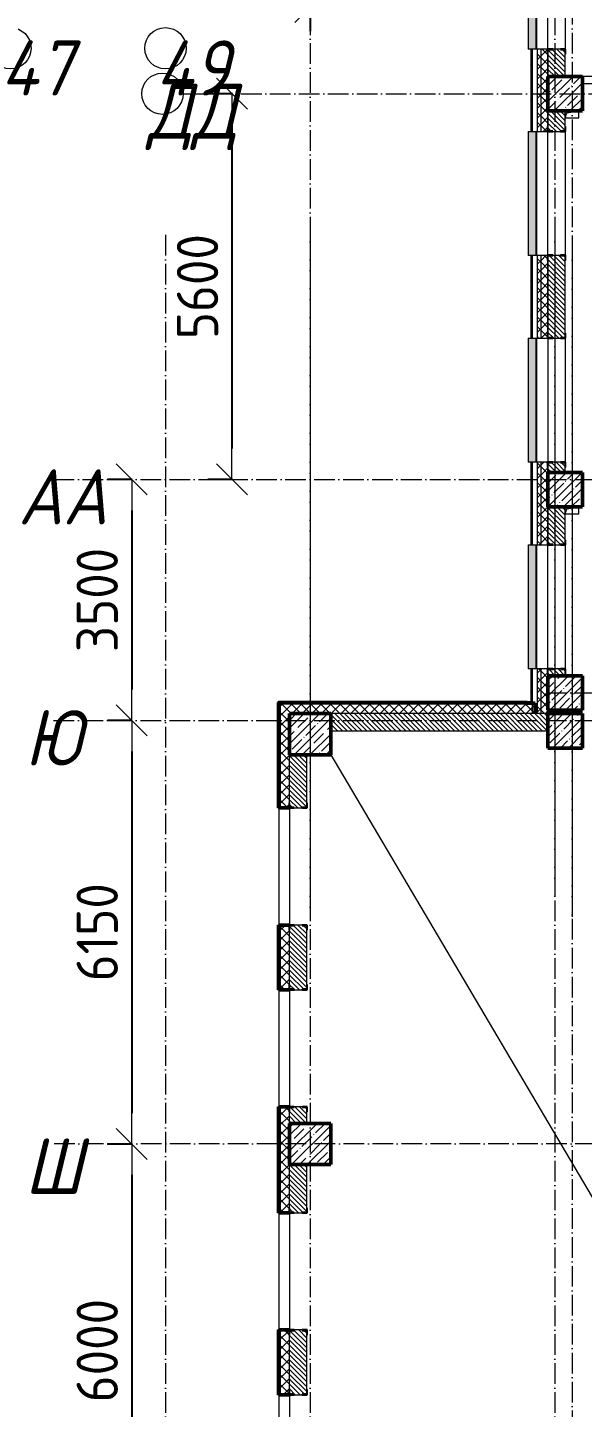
# Model space of a CAD drawing. Header units: millimetres. Extents: x 2294 to 908349, y -83289 to 219220.
# Drawn here: x 232534 to 240584, y 38881 to 58917 of the extents above; entities that cross this region are included whole.
import ezdxf

# ---------------------------------------------------------------- set-up
doc = ezdxf.new("R2010")
doc.units = ezdxf.units.MM
doc.linetypes.add('50_200_ШТРИХ_1Т_ш5_п1_п1_', pattern=[700, 500, -100, 0, -100])
for name, color, linetype, lineweight in [('A-____-____-DIMS', 7, 'Continuous', 9), ('A-DETL-____-OTLN-4', 7, 'Continuous', 18), ('A-GENM-____-MCUT', 7, 'Continuous', 25), ('A-GENM-____-OTLN', 7, 'Continuous', 9), ('A-GENM-____-OTLN-1', 7, 'Continuous', 25), ('A-GLAZ-____-OTLN', 7, 'Continuous', 9), ('A-WALL-____-MCUT', 7, 'Continuous', 13), ('A-WALL-____-MCUT-1', 7, 'Continuous', 9), ('A-WALL-____-MCUT-2', 7, 'Continuous', 50), ('A-WALL-____-MCUT-3', 7, 'Continuous', 9), ('A-WALL-____-OTLN', 7, 'Continuous', 9), ('A-WALL-____-PATT-1', 7, 'Continuous', 9), ('A-WALL-FNSH-MCUT-1', 7, 'Continuous', 9), ('S-COLS-____-MCUT', 7, 'Continuous', 50), ('S-COLS-____-OTLN', 7, 'Continuous', 9), ('S-GRID-____-IDEN', 7, 'Continuous', 9), ('S-GRID-____-OTLN-1', 7, '50_200_ШТРИХ_1Т_ш5_п1_п1_', 9)]:
    doc.layers.add(name, color=color, linetype=linetype, lineweight=lineweight)
doc.layers.add('A-GLAZ-____-OTLN-1', color=7, linetype='Continuous', lineweight=9, true_color=0xc0c0c0)
doc.styles.add('ISOCPEUR_I', font='isocpeui.ttf', dxfattribs={"width": 0.9, "height": 2.5})
doc.styles.add('ISOCPEUR_I_9', font='isocpeui.ttf', dxfattribs={"width": 0.9, "height": 250})
doc.styles.add('СПДС', font='isocpeur.ttf', dxfattribs={"width": 0.9})
doc.dimstyles.new('Размера А3', dxfattribs={"dimtxt": 800, "dimasz": 450, "dimexe": 350, "dimexo": 100, "dimgap": 200, "dimtad": 1, "dimdec": 0, "dimrnd": 10, "dimzin": 0, "dimdsep": 46, "dimtxsty": 'СПДС', "dimblk": 'ARROWHEAD_6', "dimcen": 1, "dimclrd": 5, "dimclre": 5, "dimclrt": 5, "dimazin": 0, "dimtfac": 1, "dimtdec": 0, "dimtmove": 2, "dimatfit": 3, "dimfxl": 1, "dimtolj": 1, "dimtzin": 0, "dimarcsym": 0})
pattern_1 = [(135, (165583.507, 6025.276), (-35.35534, -35.35534), [])]
pattern_2 = [(45, (165583.51, 6025.28), (-70.71068, 70.71068), []), (135, (165583.51, 6025.28), (-70.71068, -70.71068), [])]
pattern_3 = [(45, (-74750, -43231.04), (-114.04925, 114.04925), []), (45, (-74635.95, -43231.04), (-114.04925, 114.04925), [201.613, -40.323, 3.353, -36.97])]
pattern_4 = [(45, (-74750, -42681.04), (-114.04925, 114.04925), []), (45, (-74635.95, -42681.04), (-114.04925, 114.04925), [201.613, -40.323, 3.353, -36.97])]

# ---------------------------------------------------------------- blocks, each defined once
blk = doc.blocks.new('Ось сетки - Круг_Ø6_00__ISO-2_5_0_9K_-25732049-АР1_План отверстий 3 этажа в осях 1-64_Ю-ЯЯ')
at = {"layer": 'S-GRID-____-IDEN'}
blk.add_circle((0, 0), 3, dxfattribs=at)
blk = doc.blocks.new('ARROWHEAD_6')
at = {"color": 0, "linetype": 'Continuous'}
for p, q in [((-0.5, -0.5), (0.5, 0.5)), ((0, 0), (-1, 0))]:
    blk.add_line(p, q, dxfattribs=at)
blk = doc.blocks.new('*D2785')
at = {"layer": 'A-____-____-DIMS', "color": 0, "lineweight": -2, "transparency": 16777216}
for p, q in [((163234, 59223), (163234, 58867)), ((163684, 59217), (236184, 59217)), ((236634, 59223), (236634, 58867))]:
    blk.add_line(p, q, dxfattribs=at)
at = {"layer": 'Defpoints', "color": 0, "transparency": 16777216}
for p in [(163234, 59323), (236634, 59323), (236634, 59217)]:
    blk.add_point(p, dxfattribs=at)
at = {"layer": 'A-____-____-DIMS', "color": 0, "lineweight": -2, "transparency": 16777216, "xscale": 450, "yscale": 450, "zscale": 450, "rotation": 180}
blk.add_blockref('ARROWHEAD_6', (163234, 59217), dxfattribs=at)
at = {"layer": 'A-____-____-DIMS', "color": 0, "lineweight": -2, "transparency": 16777216, "xscale": 450, "yscale": 450, "zscale": 450}
blk.add_blockref('ARROWHEAD_6', (236634, 59217), dxfattribs=at)
at = {"layer": 'A-____-____-DIMS', "color": 0, "transparency": 16777216, "insert": (199934, 59717), "char_height": 600, "attachment_point": 5, "style": 'СПДС'}
blk.add_mtext('\\A1;73400', dxfattribs=at)
blk = doc.blocks.new('*D2800')
at = {"layer": 'A-____-____-DIMS', "color": 0, "lineweight": -2, "transparency": 16777216}
for p, q in [((235505, 57956), (235149, 57956)), ((235499, 57506), (235499, 52806)), ((235505, 52356), (235149, 52356))]:
    blk.add_line(p, q, dxfattribs=at)
at = {"layer": 'Defpoints', "color": 0, "transparency": 16777216}
for p in [(235605, 57956), (235499, 52356), (235605, 52356)]:
    blk.add_point(p, dxfattribs=at)
at = {"layer": 'A-____-____-DIMS', "color": 0, "lineweight": -2, "transparency": 16777216, "xscale": 450, "yscale": 450, "zscale": 450}
for p, rotation in [((235499, 57956), 90), ((235499, 52356), 270)]:
    blk.add_blockref('ARROWHEAD_6', p, dxfattribs=dict(at, rotation=rotation))
at = {"layer": 'A-____-____-DIMS', "color": 0, "transparency": 16777216, "insert": (234999, 55156), "char_height": 600, "attachment_point": 5, "rotation": 90, "style": 'СПДС'}
blk.add_mtext('\\A1;5600', dxfattribs=at)
blk = doc.blocks.new('*D2801')
at = {"layer": 'A-____-____-DIMS', "color": 0, "lineweight": -2, "transparency": 16777216}
for p, q in [((234050, 52356), (233694, 52356)), ((234044, 51906), (234044, 49306)), ((234050, 48856), (233694, 48856))]:
    blk.add_line(p, q, dxfattribs=at)
at = {"layer": 'Defpoints', "color": 0, "transparency": 16777216}
for p in [(234150, 52356), (234044, 48856), (234150, 48856)]:
    blk.add_point(p, dxfattribs=at)
at = {"layer": 'A-____-____-DIMS', "color": 0, "lineweight": -2, "transparency": 16777216, "xscale": 450, "yscale": 450, "zscale": 450}
for p, rotation in [((234044, 52356), 90), ((234044, 48856), 270)]:
    blk.add_blockref('ARROWHEAD_6', p, dxfattribs=dict(at, rotation=rotation))
at = {"layer": 'A-____-____-DIMS', "color": 0, "transparency": 16777216, "insert": (233544, 50606), "char_height": 600, "attachment_point": 5, "rotation": 90, "style": 'СПДС'}
blk.add_mtext('\\A1;3500', dxfattribs=at)
blk = doc.blocks.new('*D2802')
at = {"layer": 'A-____-____-DIMS', "color": 0, "lineweight": -2, "transparency": 16777216}
for p, q in [((234050, 48856), (233694, 48856)), ((234044, 48406), (234044, 43156)), ((234050, 42706), (233694, 42706))]:
    blk.add_line(p, q, dxfattribs=at)
at = {"layer": 'Defpoints', "color": 0, "transparency": 16777216}
for p in [(234150, 48856), (234044, 42706), (234150, 42706)]:
    blk.add_point(p, dxfattribs=at)
at = {"layer": 'A-____-____-DIMS', "color": 0, "lineweight": -2, "transparency": 16777216, "xscale": 450, "yscale": 450, "zscale": 450}
for p, rotation in [((234044, 48856), 90), ((234044, 42706), 270)]:
    blk.add_blockref('ARROWHEAD_6', p, dxfattribs=dict(at, rotation=rotation))
at = {"layer": 'A-____-____-DIMS', "color": 0, "transparency": 16777216, "insert": (233544, 45781), "char_height": 600, "attachment_point": 5, "rotation": 90, "style": 'СПДС'}
blk.add_mtext('\\A1;6150', dxfattribs=at)
blk = doc.blocks.new('*D2803')
at = {"layer": 'A-____-____-DIMS', "color": 0, "lineweight": -2, "transparency": 16777216}
for p, q in [((234050, 42706), (233694, 42706)), ((234044, 42256), (234044, 37156)), ((234050, 36706), (233694, 36706))]:
    blk.add_line(p, q, dxfattribs=at)
at = {"layer": 'Defpoints', "color": 0, "transparency": 16777216}
for p in [(234150, 42706), (234044, 36706), (234150, 36706)]:
    blk.add_point(p, dxfattribs=at)
at = {"layer": 'A-____-____-DIMS', "color": 0, "lineweight": -2, "transparency": 16777216, "xscale": 450, "yscale": 450, "zscale": 450}
for p, rotation in [((234044, 42706), 90), ((234044, 36706), 270)]:
    blk.add_blockref('ARROWHEAD_6', p, dxfattribs=dict(at, rotation=rotation))
at = {"layer": 'A-____-____-DIMS', "color": 0, "transparency": 16777216, "insert": (233544, 39706), "char_height": 600, "attachment_point": 5, "rotation": 90, "style": 'СПДС'}
blk.add_mtext('\\A1;6000', dxfattribs=at)
blk = doc.blocks.new('BSC_Колонна _Прямоугольная - 500х500-V39-АР1_План отверстий 3 этажа в осях 1-64_Ю-ЯЯ')
at = {"layer": 'S-COLS-____-OTLN'}
h = blk.add_hatch(dxfattribs=at)
h.set_pattern_fill('FP_47', color=256, style=0, pattern_type=2)
h.set_pattern_definition([(315, (-51931.04, 74750), (114.04925, 114.04925), []), (315, (-51931.04, 74635.95), (114.04925, 114.04925), [201.613, -40.323, 3.353, -36.97])])
h.paths.add_polyline_path([(-250, 250), (-250, -250), (250, -250), (250, 250)], flags=0)
at = {"layer": 'S-COLS-____-MCUT'}
for p, q in [((250, 250), (-250, 250)), ((-250, 250), (-250, -250)), ((250, -250), (250, 250)), ((-250, -250), (250, -250))]:
    blk.add_line(p, q, dxfattribs=at)
blk = doc.blocks.new('BSC_Колонна _Прямоугольная - 500х500-V56-АР1_План отверстий 3 этажа в осях 1-64_Ю-ЯЯ')
at = {"layer": 'S-COLS-____-OTLN'}
h = blk.add_hatch(dxfattribs=at)
h.set_pattern_fill('FP_64', color=256, style=0, pattern_type=2)
h.set_pattern_definition(pattern_3)
h.paths.add_polyline_path([(-250, -250), (250, -250), (250, 250), (-250, 250)], flags=0)
at = {"layer": 'S-COLS-____-MCUT'}
for p, q in [((250, 250), (-250, 250)), ((-250, 250), (-250, -250)), ((250, -250), (250, 250)), ((-250, -250), (250, -250))]:
    blk.add_line(p, q, dxfattribs=at)
blk = doc.blocks.new('BSC_Колонна _Прямоугольная - 500х500-V113-АР1_План отверстий 3 этажа в осях 1-64_Ю-ЯЯ')
at = {"layer": 'S-COLS-____-OTLN'}
h = blk.add_hatch(dxfattribs=at)
h.set_pattern_fill('FP_118', color=256, style=0, pattern_type=2)
h.set_pattern_definition([(315, (-46181.04, 74750), (114.04925, 114.04925), []), (315, (-46181.04, 74635.95), (114.04925, 114.04925), [201.613, -40.323, 3.353, -36.97])])
h.paths.add_polyline_path([(-250, 250), (-250, -250), (250, -250), (250, 250)], flags=0)
at = {"layer": 'S-COLS-____-MCUT'}
for p, q in [((250, 250), (-250, 250)), ((-250, 250), (-250, -250)), ((250, -250), (250, 250)), ((-250, -250), (250, -250))]:
    blk.add_line(p, q, dxfattribs=at)
blk = doc.blocks.new('BSC_Колонна _Прямоугольная - 500х500-V119-АР1_План отверстий 3 этажа в осях 1-64_Ю-ЯЯ')
at = {"layer": 'S-COLS-____-OTLN'}
h = blk.add_hatch(dxfattribs=at)
h.set_pattern_fill('FP_124', color=256, style=0, pattern_type=2)
h.set_pattern_definition(pattern_4)
h.paths.add_polyline_path([(-250, -250), (250, -250), (250, 250), (-250, 250), (-250, 12)], flags=0)
at = {"layer": 'S-COLS-____-MCUT'}
for p, q in [((250, 250), (-250, 250)), ((-250, 250), (-250, -250)), ((250, -250), (250, 250)), ((-250, -250), (250, -250))]:
    blk.add_line(p, q, dxfattribs=at)
blk = doc.blocks.new('Фахверк_СКБ_Уголок - 250_2700-27497298-АР1_План отверстий 3 этажа в осях 1-64_Ю-ЯЯ')
at = {"layer": 'A-GENM-____-MCUT'}
for p, q in [((200, 181), (125, 181)), ((125, 181), (125, 106)), ((125, 106), (131, 106)), ((131, 106), (131, 175)), ((131, 175), (200, 175)), ((200, 175), (200, 181)), ((131, -6), (125, -6)), ((125, -6), (125, -81)), ((125, -81), (200, -81)), ((131, -75), (131, -6)), ((200, -75), (131, -75)), ((200, -81), (200, -75))]:
    blk.add_line(p, q, dxfattribs=at)
blk = doc.blocks.new('Фахверк_СКБ_Уголок - 250_2700_1-27501432-АР1_План отверстий 3 этажа в осях 1-64_Ю-ЯЯ')
at = {"layer": 'A-GENM-____-MCUT'}
for p, q in [((200, 181), (125, 181)), ((125, 181), (125, 106)), ((125, 106), (131, 106)), ((131, 106), (131, 175)), ((131, 175), (200, 175)), ((200, 175), (200, 181)), ((131, -6), (125, -6)), ((125, -6), (125, -81)), ((125, -81), (200, -81)), ((131, -75), (131, -6)), ((200, -75), (131, -75)), ((200, -81), (200, -75))]:
    blk.add_line(p, q, dxfattribs=at)
blk = doc.blocks.new('AR_Отверстие прямоугольное _в плите_ - AR_Отверстие прямоугольное _в плите_-V175-АР1_План отверстий 3 этажа в осях 1-64_Ю-ЯЯ')
at = {"layer": 'A-GENM-____-OTLN'}
for p, q in [((-100, -50), (-75, 25)), ((-75, 25), (100, 50)), ((100, -50), (100, 50)), ((-100, -50), (100, -50))]:
    blk.add_line(p, q, dxfattribs=at)
blk = doc.blocks.new('Отлив_СКБ - Отлив витража_120_НВФ-31885689-АР1_План отверстий 3 этажа в осях 1-64_Ю-ЯЯ')
at = {"layer": 'A-GLAZ-____-OTLN-1'}
for points in [[(1800, 2), (1800, 120), (0, 120), (0, 2), (737, 2)], [(1800, 0), (1800, 2), (0, 2), (0, 0), (737, 0)]]:
    blk.add_hatch(color=256, dxfattribs=at).paths.add_polyline_path(points, flags=0)
at = {"layer": 'A-GLAZ-____-OTLN'}
for p, q in [((0, 83), (0, 120)), ((1800, 120), (0, 120)), ((0, 2), (1800, 2)), ((1800, 120), (1800, 83)), ((1800, 0), (0, 0))]:
    blk.add_line(p, q, dxfattribs=at)
blk = doc.blocks.new('Стены 10 - Стены 4-31628020-АР1_План отверстий 3 этажа в осях 1-64_Ю-ЯЯ')
at = {"layer": 'A-WALL-____-MCUT'}
for p, q in [((23850, 9731), (23800, 9731)), ((23800, 9731), (23800, 9711)), ((23800, 9711), (23850, 9711)), ((23850, 9711), (23850, 9731))]:
    blk.add_line(p, q, dxfattribs=at)
blk = doc.blocks.new('BSC_Колонна _Прямоугольная - 600х600-25984397-АР1_План отверстий 3 этажа в осях 1-64_А-ГГ')
at = {"layer": 'S-COLS-____-OTLN'}
h = blk.add_hatch(dxfattribs=at)
h.set_pattern_fill('FP_47', color=256, style=0, pattern_type=2)
h.set_pattern_definition([(45, (-71050, -42631.04), (-114.04925, 114.04925), []), (45, (-70935.95, -42631.04), (-114.04925, 114.04925), [201.613, -40.323, 3.353, -36.97])])
h.paths.add_polyline_path([(-300, -300), (300, -300), (300, 300), (-300, 300)], flags=0)
at = {"layer": 'S-COLS-____-MCUT'}
for p, q in [((300, 300), (-300, 300)), ((-300, 300), (-300, -300)), ((300, -300), (300, 300)), ((-300, -300), (300, -300))]:
    blk.add_line(p, q, dxfattribs=at)
blk = doc.blocks.new('BSC_Колонна _Прямоугольная - 600х600-V14-АР1_План отверстий 3 этажа в осях 1-64_А-ГГ')
at = {"layer": 'S-COLS-____-OTLN'}
h = blk.add_hatch(dxfattribs=at)
h.set_pattern_fill('FP_50', color=256, style=0, pattern_type=2)
h.set_pattern_definition([(315, (-36681.04, 71050), (114.04925, 114.04925), []), (315, (-36681.04, 70935.95), (114.04925, 114.04925), [201.613, -40.323, 3.353, -36.97])])
h.paths.add_polyline_path([(-300, 300), (-300, -300), (300, -300), (300, 300)], flags=0)
at = {"layer": 'S-COLS-____-MCUT'}
for p, q in [((300, 300), (-300, 300)), ((-300, 300), (-300, -300)), ((300, -300), (300, 300)), ((-300, -300), (300, -300))]:
    blk.add_line(p, q, dxfattribs=at)
blk = doc.blocks.new('BSC_Колонна _Прямоугольная - 500х500-V87-АР1_План отверстий 3 этажа в осях 1-64_А-ГГ')
at = {"layer": 'S-COLS-____-OTLN'}
h = blk.add_hatch(dxfattribs=at)
h.set_pattern_fill('FP_124', color=256, style=0, pattern_type=2)
h.set_pattern_definition(pattern_3)
h.paths.add_polyline_path([(-250, -250), (250, -250), (250, 250), (-250, 250)], flags=0)
at = {"layer": 'S-COLS-____-MCUT'}
for p, q in [((250, 250), (-250, 250)), ((-250, 250), (-250, -250)), ((250, -250), (250, 250)), ((-250, -250), (250, -250))]:
    blk.add_line(p, q, dxfattribs=at)
blk = doc.blocks.new('BSC_Колонна _Прямоугольная - 500х500-V143-АР1_План отверстий 3 этажа в осях 1-64_А-ГГ')
at = {"layer": 'S-COLS-____-OTLN'}
h = blk.add_hatch(dxfattribs=at)
h.set_pattern_fill('FP_166', color=256, style=0, pattern_type=2)
h.set_pattern_definition(pattern_4)
h.paths.add_polyline_path([(-250, -250), (250, -250), (250, 250), (-250, 250)], flags=0)
at = {"layer": 'S-COLS-____-MCUT'}
for p, q in [((250, 250), (-250, 250)), ((-250, 250), (-250, -250)), ((250, -250), (250, 250)), ((-250, -250), (250, -250))]:
    blk.add_line(p, q, dxfattribs=at)
blk = doc.blocks.new('Фахверк_СКБ_Уголок - 250_3380-27498580-АР1_План отверстий 3 этажа в осях 1-64_А-ГГ')
at = {"layer": 'A-GENM-____-MCUT'}
for p, q in [((200, 181), (125, 181)), ((125, 181), (125, 106)), ((125, 106), (131, 106)), ((131, 106), (131, 175)), ((131, 175), (200, 175)), ((200, 175), (200, 181)), ((131, -6), (125, -6)), ((125, -6), (125, -81)), ((125, -81), (200, -81)), ((131, -75), (131, -6)), ((200, -75), (131, -75)), ((200, -81), (200, -75))]:
    blk.add_line(p, q, dxfattribs=at)
blk = doc.blocks.new('Стены 10 - Стены 4-31628020-АР1_План отверстий 3 этажа в осях 1-64_А-ГГ')
at = {"layer": 'A-WALL-____-MCUT-3'}
for p, q in [((23850, 9731), (23800, 9731)), ((23800, 9731), (23800, 9711)), ((23800, 9711), (23850, 9711)), ((23850, 9711), (23850, 9731))]:
    blk.add_line(p, q, dxfattribs=at)
blk = doc.blocks.new('3floor')
at = {"layer": 'A-WALL-____-PATT-1'}
h = blk.add_hatch(dxfattribs=at)
h.set_pattern_fill('FP_4', color=256, style=0, pattern_type=2)
h.set_pattern_definition(pattern_2)
h.paths.add_polyline_path([(239984, 48956), (239984, 49606), (239934, 49606), (239934, 48956)], flags=0)
h.paths.add_polyline_path([(239934, 51406), (239984, 51406), (239984, 52606), (239934, 52606), (239934, 51947)], flags=0)
h.paths.add_polyline_path([(239934, 54406), (239984, 54406), (239984, 55606), (239934, 55606), (239934, 55176)], flags=0)
h.paths.add_polyline_path([(239934, 57406), (239984, 57406), (239984, 58606), (239934, 58606), (239934, 57598)], flags=0)
h.paths.add_polyline_path([(239984, 60406), (239984, 61206), (239934, 61206), (239934, 60406)], flags=0)
h = blk.add_hatch(dxfattribs=at)
h.set_pattern_fill('FP_4', color=256, style=0, pattern_type=2)
h.set_pattern_definition(pattern_2)
h.paths.add_polyline_path([(239984, 48956), (240084, 48956), (240084, 49531), (240078, 49531), (240078, 49606), (239984, 49606), (239984, 49006)], flags=0)
h.paths.add_polyline_path([(240078, 51406), (240078, 51481), (240084, 51481), (240084, 52531), (240078, 52531), (240078, 52606), (239984, 52606), (239984, 51406)], flags=0)
h.paths.add_polyline_path([(240078, 54406), (240078, 54481), (240084, 54481), (240084, 55537), (240078, 55537), (240078, 55606), (239984, 55606), (239984, 54406)], flags=0)
h.paths.add_polyline_path([(240078, 57406), (240078, 57481), (240084, 57481), (240084, 58531), (240078, 58531), (240078, 58606), (239984, 58606), (239984, 57406)], flags=0)
h.paths.add_polyline_path([(240078, 60406), (240078, 60481), (240084, 60481), (240084, 61206), (239984, 61206), (239984, 60406)], flags=0)
h = blk.add_hatch(dxfattribs=at)
h.set_pattern_fill('FP_6', color=256, style=0, pattern_type=2)
h.set_pattern_definition([(45, (165583.51, 6025.28), (-85.53659, 85.53659), []), (45, (165640.53, 6025.28), (-85.53659, 85.53659), [])])
h.paths.add_polyline_path([(239854, 49126), (239854, 49606), (239834, 49606), (239834, 49126)], flags=0)
h.paths.add_polyline_path([(239834, 51406), (239854, 51406), (239854, 52606), (239834, 52606), (239834, 51947)], flags=0)
h.paths.add_polyline_path([(239854, 54406), (239854, 55606), (239834, 55606), (239834, 54406)], flags=0)
h.paths.add_polyline_path([(239854, 57406), (239854, 58606), (239834, 58606), (239834, 57406)], flags=0)
h.paths.add_polyline_path([(239854, 60406), (239854, 60966), (239834, 60966), (239834, 60406)], flags=0)
h = blk.add_hatch(dxfattribs=at)
h.set_pattern_fill('FP_9', color=256, style=0, pattern_type=2)
h.set_pattern_definition(pattern_1)
h.paths.add_polyline_path([(240334, 58206), (240334, 58600), (240265, 58600), (240265, 58606), (240153, 58606), (240153, 58600), (240084, 58600), (240084, 58206)], flags=0)
h.paths.add_polyline_path([(240153, 60406), (240265, 60406), (240265, 60412), (240334, 60412), (240334, 60656), (240084, 60656), (240084, 60412), (240153, 60412)], flags=0)
h = blk.add_hatch(dxfattribs=at)
h.set_pattern_fill('FP_9', color=256, style=0, pattern_type=2)
h.set_pattern_definition(pattern_1)
h.paths.add_polyline_path([(240153, 52456), (240334, 52456), (240334, 52600), (240265, 52600), (240265, 52606), (240153, 52606), (240153, 52600), (240084, 52600), (240084, 52456)], flags=0)
h.paths.add_polyline_path([(240265, 54406), (240265, 54412), (240334, 54412), (240334, 55606), (240084, 55606), (240084, 54412), (240153, 54412), (240153, 54406)], flags=0)
h.paths.add_polyline_path([(240265, 57406), (240265, 57412), (240334, 57412), (240334, 57706), (240084, 57706), (240084, 57412), (240153, 57412), (240153, 57406)], flags=0)
h = blk.add_hatch(dxfattribs=at)
h.set_pattern_fill('FP_9', color=256, style=0, pattern_type=2)
h.set_pattern_definition(pattern_1)
h.paths.add_polyline_path([(240153, 49506), (240334, 49506), (240334, 49600), (240265, 49600), (240265, 49606), (240153, 49606), (240153, 49600), (240084, 49600), (240084, 49506)], flags=0)
h.paths.add_polyline_path([(240153, 51406), (240265, 51406), (240265, 51412), (240334, 51412), (240334, 51956), (240084, 51956), (240084, 51412), (240153, 51412)], flags=0)
h = blk.add_hatch(dxfattribs=at)
h.set_pattern_fill('FP_4', color=256, style=0, pattern_type=2)
h.set_pattern_definition(pattern_2)
h.paths.add_polyline_path([(239898, 48956), (239898, 49106), (236184, 49106), (236184, 48956), (239803, 48956)], flags=0)
h = blk.add_hatch(dxfattribs=at)
h.set_pattern_fill('FP_1', color=256, style=0, pattern_type=2)
h.set_pattern_definition(pattern_2)
h.paths.add_polyline_path([(239898, 48956), (239898, 49106), (236184, 49106), (236184, 48956), (239803, 48956)], flags=0)
h = blk.add_hatch(dxfattribs=at)
h.set_pattern_fill('FP_1', color=256, style=0, pattern_type=2)
h.set_pattern_definition(pattern_2)
h.paths.add_polyline_path([(236184, 18356), (236334, 18356), (236334, 19651), (236328, 19651), (236328, 19726), (236184, 19726)], flags=0)
h.paths.add_polyline_path([(236268, 21426), (236328, 21426), (236328, 21501), (236334, 21501), (236334, 22291), (236328, 22291), (236328, 22366), (236184, 22366), (236184, 21426)], flags=0)
h.paths.add_polyline_path([(236268, 24066), (236328, 24066), (236328, 24141), (236334, 24141), (236334, 25531), (236328, 25531), (236328, 25606), (236184, 25606), (236184, 24066)], flags=0)
h.paths.add_polyline_path([(236268, 27306), (236328, 27306), (236328, 27381), (236334, 27381), (236334, 28171), (236328, 28171), (236328, 28246), (236184, 28246), (236184, 27306)], flags=0)
h.paths.add_polyline_path([(236268, 29946), (236328, 29946), (236328, 30021), (236334, 30021), (236334, 31411), (236328, 31411), (236328, 31486), (236184, 31486), (236184, 29946)], flags=0)
h.paths.add_polyline_path([(236184, 33186), (236328, 33186), (236328, 33261), (236334, 33261), (236334, 34051), (236328, 34051), (236328, 34126), (236184, 34126)], flags=0)
h.paths.add_polyline_path([(236184, 35826), (236328, 35826), (236328, 35901), (236334, 35901), (236334, 37291), (236328, 37291), (236328, 37366), (236184, 37366)], flags=0)
h.paths.add_polyline_path([(236184, 39066), (236328, 39066), (236328, 39141), (236334, 39141), (236334, 39931), (236328, 39931), (236328, 40006), (236184, 40006)], flags=0)
h.paths.add_polyline_path([(236328, 41706), (236328, 41781), (236334, 41781), (236334, 43171), (236328, 43171), (236328, 43246), (236184, 43246), (236184, 41706), (236268, 41706)], flags=0)
h.paths.add_polyline_path([(236328, 44946), (236328, 45021), (236334, 45021), (236334, 45811), (236328, 45811), (236328, 45886), (236184, 45886), (236184, 44946), (236268, 44946)], flags=0)
h.paths.add_polyline_path([(236328, 47586), (236328, 47661), (236334, 47661), (236334, 48956), (236184, 48956), (236184, 47586), (236268, 47586)], flags=0)
h = blk.add_hatch(dxfattribs=at)
h.set_pattern_fill('FP_9', color=256, style=0, pattern_type=2)
h.set_pattern_definition(pattern_1)
h.paths.add_polyline_path([(240084, 48706), (240084, 48956), (236934, 48956), (236934, 48706), (239803, 48706)], flags=0)
h = blk.add_hatch(dxfattribs=at)
h.set_pattern_fill('FP_6', color=256, style=0, pattern_type=2)
h.set_pattern_definition(pattern_1)
h.paths.add_polyline_path([(240084, 48706), (240084, 48956), (236934, 48956), (236934, 48706), (239803, 48706)], flags=0)
h = blk.add_hatch(dxfattribs=at)
h.set_pattern_fill('FP_6', color=256, style=0, pattern_type=2)
h.set_pattern_definition(pattern_1)
h.paths.add_polyline_path([(236403, 43006), (236584, 43006), (236584, 43240), (236515, 43240), (236515, 43246), (236403, 43246), (236403, 43240), (236334, 43240), (236334, 43006)], flags=0)
h.paths.add_polyline_path([(236403, 44946), (236515, 44946), (236515, 44952), (236584, 44952), (236584, 45880), (236515, 45880), (236515, 45886), (236403, 45886), (236403, 45880), (236334, 45880), (236334, 44952), (236403, 44952)], flags=0)
h.paths.add_polyline_path([(236515, 47586), (236515, 47592), (236584, 47592), (236584, 48356), (236334, 48356), (236334, 47592), (236403, 47592), (236403, 47586)], flags=0)
h = blk.add_hatch(dxfattribs=at)
h.set_pattern_fill('FP_6', color=256, style=0, pattern_type=2)
h.set_pattern_definition(pattern_1)
h.paths.add_polyline_path([(236515, 37006), (236584, 37006), (236584, 37360), (236515, 37360), (236515, 37366), (236403, 37366), (236403, 37360), (236334, 37360), (236334, 37006)], flags=0)
h.paths.add_polyline_path([(236515, 39066), (236515, 39072), (236584, 39072), (236584, 40000), (236515, 40000), (236515, 40006), (236403, 40006), (236403, 40000), (236334, 40000), (236334, 39072), (236403, 39072), (236403, 39066)], flags=0)
h.paths.add_polyline_path([(236515, 41706), (236515, 41712), (236584, 41712), (236584, 42406), (236334, 42406), (236334, 41712), (236403, 41712), (236403, 41706)], flags=0)
at = {"layer": 'A-DETL-____-OTLN-4'}
blk.add_line((236934, 48356), (254334, 18856), dxfattribs=at)
at = {"layer": 'A-WALL-____-MCUT'}
for p, q in [((239854, 58606), (239854, 57406)), ((240078, 58606), (239854, 58606)), ((240265, 58606), (240153, 58606)), ((240334, 58206), (240334, 58531)), ((240334, 57481), (240334, 57706)), ((239854, 57406), (240078, 57406)), ((240153, 57406), (240265, 57406)), ((239854, 55606), (239854, 54406)), ((240078, 55606), (239854, 55606)), ((240265, 55606), (240153, 55606)), ((240334, 54481), (240334, 55537)), ((239854, 54406), (240078, 54406)), ((240153, 54406), (240265, 54406)), ((239854, 52606), (239854, 51406)), ((240078, 52606), (239854, 52606)), ((240265, 52606), (240153, 52606)), ((240334, 52456), (240334, 52531)), ((240334, 51481), (240334, 51956)), ((239854, 51406), (240078, 51406)), ((240153, 51406), (240265, 51406)), ((239854, 49606), (239854, 48956)), ((240078, 49606), (239854, 49606)), ((240265, 49606), (240153, 49606)), ((240334, 49506), (240334, 49531)), ((240084, 48956), (236934, 48956)), ((240084, 48956), (240084, 49006)), ((236934, 48706), (240084, 48706))]:
    blk.add_line(p, q, dxfattribs=at)
at = {"layer": 'A-WALL-____-MCUT-1'}
for p, q in [((239934, 57406), (239934, 58606)), ((239984, 57406), (239984, 58606)), ((240084, 58531), (240084, 58206)), ((240084, 58206), (240084, 58531)), ((240084, 57481), (240084, 57706)), ((240084, 57706), (240084, 57481)), ((239934, 54406), (239934, 55606)), ((239984, 54406), (239984, 55606)), ((240084, 54481), (240084, 55537)), ((240084, 55537), (240084, 54481)), ((239934, 51406), (239934, 52606)), ((239984, 51406), (239984, 52606)), ((240084, 52456), (240084, 52531)), ((240084, 52531), (240084, 52456)), ((240084, 51481), (240084, 51956)), ((240084, 51956), (240084, 51481)), ((239934, 48956), (239934, 49606)), ((239984, 48956), (239984, 49606)), ((240084, 49506), (240084, 49531)), ((240084, 49531), (240084, 49506)), ((239784, 49118), (236172, 49118)), ((239784, 49113), (236177, 49113)), ((239898, 49106), (239784, 49106)), ((239898, 48956), (239898, 49106))]:
    blk.add_line(p, q, dxfattribs=at)
at = {"layer": 'A-WALL-____-MCUT-2'}
for p, q in [((239784, 49118), (236172, 49118)), ((236172, 49118), (236172, 47586)), ((239784, 49113), (236177, 49113)), ((236177, 49113), (236177, 47586)), ((236184, 49106), (236184, 47586)), ((239898, 49106), (239784, 49106)), ((239898, 48956), (239898, 49106)), ((236184, 47586), (236328, 47586)), ((236172, 45886), (236172, 44946)), ((236177, 45886), (236177, 44946)), ((236184, 45886), (236184, 44946)), ((236328, 45886), (236184, 45886)), ((236184, 44946), (236328, 44946)), ((236172, 43246), (236172, 41706)), ((236177, 43246), (236177, 41706)), ((236184, 43246), (236184, 41706)), ((236328, 43246), (236184, 43246)), ((236184, 41706), (236328, 41706)), ((236172, 40006), (236172, 39066)), ((236177, 40006), (236177, 39066)), ((236184, 40006), (236184, 39066)), ((236328, 40006), (236184, 40006)), ((236184, 39066), (236328, 39066))]:
    blk.add_line(p, q, dxfattribs=at)
at = {"layer": 'A-WALL-____-MCUT-3'}
for p, q in [((240084, 48956), (236934, 48956)), ((240084, 48956), (240084, 49006)), ((236934, 48706), (240084, 48706)), ((236334, 47661), (236334, 48356)), ((236584, 47661), (236584, 48356)), ((236403, 47586), (236515, 47586)), ((236515, 45886), (236403, 45886)), ((236334, 45021), (236334, 45811)), ((236584, 45021), (236584, 45811)), ((236403, 44946), (236515, 44946)), ((236334, 43006), (236334, 43171)), ((236515, 43246), (236403, 43246)), ((236584, 43006), (236584, 43171)), ((236334, 41781), (236334, 42406)), ((236584, 41781), (236584, 42406)), ((236403, 41706), (236515, 41706)), ((236334, 39141), (236334, 39931)), ((236515, 40006), (236403, 40006)), ((236584, 39141), (236584, 39931)), ((236403, 39066), (236515, 39066))]:
    blk.add_line(p, q, dxfattribs=at)
at = {"layer": 'A-WALL-____-OTLN'}
for p, q in [((240084, 58606), (240084, 60406)), ((240334, 60406), (240334, 58606)), ((240084, 55612), (240084, 57406)), ((240334, 57406), (240334, 55612)), ((240084, 54406), (240084, 52606)), ((240334, 54406), (240334, 52606)), ((240084, 49606), (240084, 51406)), ((240334, 51406), (240334, 49606)), ((236184, 45886), (236184, 47586)), ((236334, 47586), (236334, 45886)), ((236184, 43246), (236184, 44946)), ((236334, 44946), (236334, 43246)), ((236184, 40006), (236184, 41706)), ((236334, 41706), (236334, 40006)), ((236184, 37366), (236184, 39066)), ((236334, 39066), (236334, 37366))]:
    blk.add_line(p, q, dxfattribs=at)
at = {"layer": 'A-WALL-FNSH-MCUT-1'}
for p, q in [((239854, 58606), (239834, 58606)), ((239834, 58606), (239834, 57406)), ((243334, 58206), (240584, 58206)), ((240584, 58106), (243334, 58106)), ((239834, 57406), (239854, 57406)), ((239854, 57406), (239854, 57406)), ((239854, 55606), (239834, 55606)), ((239834, 55606), (239834, 54406)), ((239834, 54406), (239854, 54406)), ((239854, 54406), (239854, 54406)), ((239854, 52606), (239834, 52606)), ((239834, 52606), (239834, 51406)), ((239834, 51406), (239854, 51406)), ((239854, 49606), (239834, 49606)), ((239834, 49606), (239834, 49126)), ((239784, 49126), (236164, 49126)), ((239784, 49126), (236164, 49126)), ((236164, 49126), (236164, 47586)), ((236184, 49106), (239784, 49106)), ((236184, 49106), (239784, 49106)), ((236184, 47586), (236184, 49106)), ((239784, 49106), (239784, 49126)), ((239784, 49106), (239784, 49126)), ((239834, 49126), (239854, 49126)), ((239834, 49126), (239854, 49126)), ((236164, 47586), (236184, 47586)), ((236184, 45886), (236164, 45886)), ((236164, 45886), (236164, 44946)), ((236184, 44946), (236184, 45886)), ((236164, 44946), (236184, 44946)), ((236184, 43246), (236164, 43246)), ((236164, 43246), (236164, 41706)), ((236184, 41706), (236184, 43246)), ((236164, 41706), (236184, 41706)), ((236184, 40006), (236164, 40006)), ((236164, 40006), (236164, 39066)), ((236164, 39066), (236184, 39066))]:
    blk.add_line(p, q, dxfattribs=at)
at = {"layer": 'A-GENM-____-OTLN'}
for p in [(240434, 57656), (240434, 51906)]:
    blk.add_blockref('AR_Отверстие прямоугольное _в плите_ - AR_Отверстие прямоугольное _в плите_-V175-АР1_План отверстий 3 этажа в осях 1-64_Ю-ЯЯ', p, dxfattribs=at)
at = {"layer": 'A-GENM-____-OTLN-1'}
for name, p, rotation in [('Фахверк_СКБ_Уголок - 250_2700-27497298-АР1_План отверстий 3 этажа в осях 1-64_Ю-ЯЯ', (240159, 58731), 269.9999999999999), ('Фахверк_СКБ_Уголок - 250_2700-27497298-АР1_План отверстий 3 этажа в осях 1-64_Ю-ЯЯ', (240259, 57281), 89.99999999999991), ('Фахверк_СКБ_Уголок - 250_2700-27497298-АР1_План отверстий 3 этажа в осях 1-64_Ю-ЯЯ', (240159, 55737), 269.9999999999999), ('Фахверк_СКБ_Уголок - 250_2700-27497298-АР1_План отверстий 3 этажа в осях 1-64_Ю-ЯЯ', (240259, 54281), 89.99999999999991), ('Фахверк_СКБ_Уголок - 250_2700_1-27501432-АР1_План отверстий 3 этажа в осях 1-64_Ю-ЯЯ', (240159, 52731), 269.9999999999999), ('Фахверк_СКБ_Уголок - 250_2700-27497298-АР1_План отверстий 3 этажа в осях 1-64_Ю-ЯЯ', (240259, 51281), 89.99999999999991), ('Фахверк_СКБ_Уголок - 250_2700_1-27501432-АР1_План отверстий 3 этажа в осях 1-64_Ю-ЯЯ', (240159, 49731), 269.9999999999999), ('Фахверк_СКБ_Уголок - 250_3380-27498580-АР1_План отверстий 3 этажа в осях 1-64_А-ГГ', (236509, 47461), 89.99999999999991), ('Фахверк_СКБ_Уголок - 250_3380-27498580-АР1_План отверстий 3 этажа в осях 1-64_А-ГГ', (236409, 46011), 269.9999999999999), ('Фахверк_СКБ_Уголок - 250_3380-27498580-АР1_План отверстий 3 этажа в осях 1-64_А-ГГ', (236509, 44821), 89.99999999999991), ('Фахверк_СКБ_Уголок - 250_3380-27498580-АР1_План отверстий 3 этажа в осях 1-64_А-ГГ', (236409, 43371), 269.9999999999999), ('Фахверк_СКБ_Уголок - 250_3380-27498580-АР1_План отверстий 3 этажа в осях 1-64_А-ГГ', (236509, 41581), 89.99999999999991), ('Фахверк_СКБ_Уголок - 250_3380-27498580-АР1_План отверстий 3 этажа в осях 1-64_А-ГГ', (236409, 40131), 269.9999999999999), ('Фахверк_СКБ_Уголок - 250_3380-27498580-АР1_План отверстий 3 этажа в осях 1-64_А-ГГ', (236509, 38941), 89.99999999999991)]:
    blk.add_blockref(name, p, dxfattribs=dict(at, rotation=rotation))
at = {"layer": 'A-GLAZ-____-OTLN', "rotation": 90}
for p in [(239917, 58606), (239917, 55606), (239917, 52606), (239917, 49606)]:
    blk.add_blockref('Отлив_СКБ - Отлив витража_120_НВФ-31885689-АР1_План отверстий 3 этажа в осях 1-64_Ю-ЯЯ', p, dxfattribs=at)
at = {"layer": 'A-WALL-____-OTLN'}
for name in ['Стены 10 - Стены 4-31628020-АР1_План отверстий 3 этажа в осях 1-64_Ю-ЯЯ', 'Стены 10 - Стены 4-31628020-АР1_План отверстий 3 этажа в осях 1-64_А-ГГ']:
    blk.add_blockref(name, (215984, 39395), dxfattribs=at)
at = {"layer": 'S-COLS-____-OTLN', "rotation": 89.9999999999999}
for name, p in [('BSC_Колонна _Прямоугольная - 500х500-V39-АР1_План отверстий 3 этажа в осях 1-64_Ю-ЯЯ', (240334, 57956)), ('BSC_Колонна _Прямоугольная - 500х500-V113-АР1_План отверстий 3 этажа в осях 1-64_Ю-ЯЯ', (240334, 52206)), ('BSC_Колонна _Прямоугольная - 600х600-V14-АР1_План отверстий 3 этажа в осях 1-64_А-ГГ', (236634, 42706))]:
    blk.add_blockref(name, p, dxfattribs=at)
at = {"layer": 'S-COLS-____-OTLN'}
for name, p in [('BSC_Колонна _Прямоугольная - 500х500-V56-АР1_План отверстий 3 этажа в осях 1-64_Ю-ЯЯ', (240334, 49256)), ('BSC_Колонна _Прямоугольная - 500х500-V87-АР1_План отверстий 3 этажа в осях 1-64_А-ГГ', (240334, 49256)), ('BSC_Колонна _Прямоугольная - 600х600-25984397-АР1_План отверстий 3 этажа в осях 1-64_А-ГГ', (236634, 48656)), ('BSC_Колонна _Прямоугольная - 500х500-V119-АР1_План отверстий 3 этажа в осях 1-64_Ю-ЯЯ', (240334, 48706)), ('BSC_Колонна _Прямоугольная - 500х500-V143-АР1_План отверстий 3 этажа в осях 1-64_А-ГГ', (240334, 48706))]:
    blk.add_blockref(name, p, dxfattribs=at)
blk = doc.blocks.new('3osi')
at = {"layer": 'S-GRID-____-OTLN-1', "color": 251, "ltscale": 0.6, "true_color": 0x636466}
for p, q in [((236633.5, 96918.1), (236633.5, 46006.3)), ((240183.5, 96918.1), (240183.5, 46296.5)), ((240433.5, 96649.9), (240433.5, 46006.3)), ((234790, 57956.3), (269657.9, 57956.3)), ((234533.5, 55906.2), (234533.5, 1542.7)), ((236633.5, 55906.2), (236633.5, 1715.3)), ((240183.5, 55906.2), (240183.5, 17356.3)), ((240433.5, 55638), (240433.5, 17356.3)), ((232910.3, 52356.3), (255902.3, 52356.3)), ((240055.8, 49256.3), (269518.1, 49256.3)), ((240055.8, 49256.3), (269518.1, 49256.3)), ((232910.3, 48856.3), (269657.9, 48856.3)), ((255902.3, 42706.3), (232910.3, 42706.3))]:
    blk.add_line(p, q, dxfattribs=at)
at = {"layer": 'S-GRID-____-IDEN', "xscale": 99.99999999999993, "yscale": 99.99999999999993, "zscale": 99.99999999999993}
for p, rotation in [((232283.5, 58616.9), 180), ((234533.5, 58616.9), 180), ((234490, 57956.3), 269.9999999999995)]:
    blk.add_blockref('Ось сетки - Круг_Ø6_00__ISO-2_5_0_9K_-25732049-АР1_План отверстий 3 этажа в осях 1-64_Ю-ЯЯ', p, dxfattribs=dict(at, rotation=rotation))
at = {"layer": 'S-GRID-____-IDEN', "char_height": 800, "attachment_point": 1}
for s, insert, width, style in [('47', (232140.1, 58730.8), 425.696, 'ISOCPEUR_I_9'), ('49', (234390.1, 58730.8), 425.696, 'ISOCPEUR_I_9'), ('ДД', (234275.9, 58103), 505.063, 'ISOCPEUR_I_9'), ('АА', (232396.2, 52503), 505.063, 'ISOCPEUR_I'), ('\\fISOCPEUR|b0|i1|c204|p34|;\\W.9;Ю', (232494.3, 49003), 266.962, 'ISOCPEUR_I'), ('\\fISOCPEUR|b0|i1|c204|p34|;\\W.9;Ш', (232493.6, 42782.4), 281.392, 'ISOCPEUR_I')]:
    blk.add_mtext(s, dxfattribs=dict(at, insert=insert, width=width, style=style))
at = {"layer": 'A-____-____-DIMS'}
dim = blk.add_linear_dim(base=(236633.5, 59216.9), p1=(163233.5, 59323), p2=(236633.5, 59323), dimstyle='Размера А3', override={"dimtxt": 600, "dimclrd": 0, "dimclre": 0, "dimclrt": 0}, dxfattribs=at)
dim.commit()
dim.dimension.update_dxf_attribs({"geometry": '*D2785', "text_midpoint": (199933.5, 59716.9)})
for base, p1, p2, picture, middle in [((235498.9, 52356.3), (235604.9, 57956.3), (235604.9, 52356.3), '*D2800', (234998.9, 55156.3)), ((234043.9, 48856.3), (234149.9, 52356.3), (234149.9, 48856.3), '*D2801', (233543.9, 50606.3)), ((234043.9, 42706.3), (234149.9, 48856.3), (234149.9, 42706.3), '*D2802', (233543.9, 45781.3)), ((234043.9, 36706.3), (234149.9, 42706.3), (234149.9, 36706.3), '*D2803', (233543.9, 39706.3))]:
    dim = blk.add_linear_dim(base=base, p1=p1, p2=p2, angle=90, dimstyle='Размера А3', override={"dimtxt": 600, "dimclrd": 0, "dimclre": 0, "dimclrt": 0}, dxfattribs=at)
    dim.commit()
    dim.dimension.update_dxf_attribs({"geometry": picture, "text_midpoint": middle})

msp = doc.modelspace()

# ---------------------------------------------------------------- block references
for name in ['3osi', '3floor']:
    msp.add_blockref(name, (0, 0))

doc.saveas('drawing.dxf')
